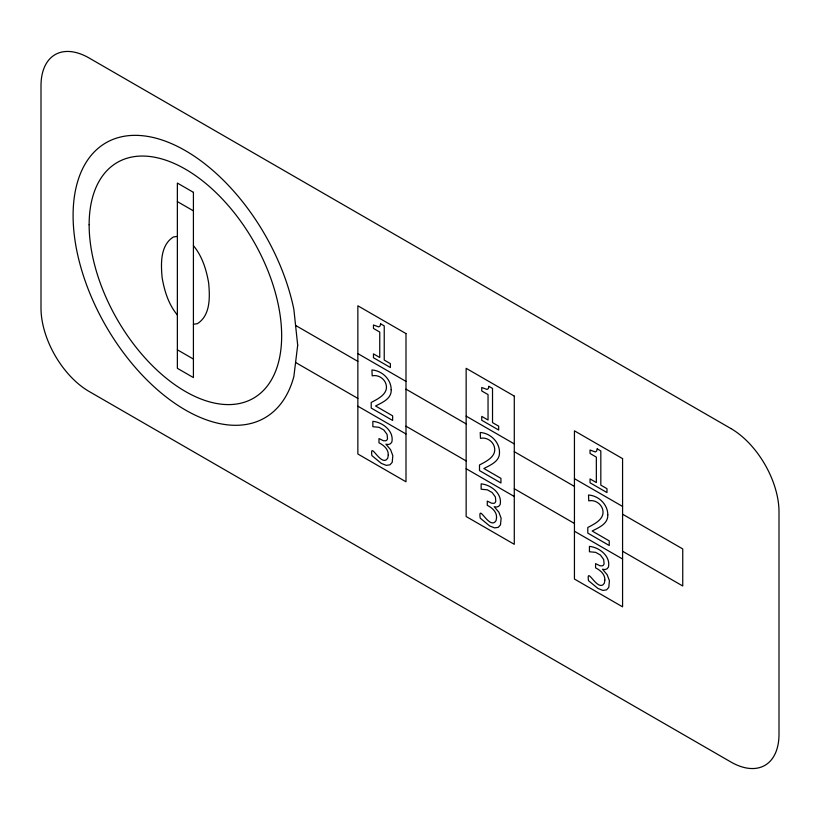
<?xml version="1.0" encoding="UTF-8"?>
<svg xmlns="http://www.w3.org/2000/svg" width="820" height="820" viewBox="0 0 820 820"><rect width="100%" height="100%" fill="white"/><g stroke="black" fill="none" stroke-linecap="round" stroke-linejoin="round"><path stroke-width="1.23" d="M177.366 236.396L173.358 236.98C160.074 245.477 160.863 263.917 162.145 277.785C164.441 291.038 168.592 304.527 177.366 314.993M193.417 324.259L197.425 323.664C210.709 315.167 209.92 296.727 208.639 282.869C206.343 269.606 202.191 256.117 193.417 245.651M177.366 201.587L193.417 210.853M357.858 353.604L405.992 381.392M466.149 416.13L514.284 443.917M574.441 478.654L622.575 506.442M295.579 325.417L357.858 361.374M405.992 389.162L466.149 423.889M514.284 451.676L574.441 486.414M622.575 514.202L682.742 548.939L682.742 585.992L622.575 551.255M295.579 362.471L357.858 398.417M405.992 426.205L466.149 460.942M514.284 488.73L574.441 523.467M357.858 406.187L405.992 433.975M466.149 468.712L514.284 496.5M574.441 531.227L622.575 559.014M177.366 349.791L193.417 359.058M388.27 454.997L387.778 458.134L386.353 459.784C379.547 464.397 369.84 440.75 371.89 455.612L381.392 463.433L386.261 465.36L389.92 464.848L392.196 462.347L392.831 455.705L390.576 449.678L385.912 444.184L388.362 444.532L390.433 443.794L391.857 442.052C394.205 431.146 382.766 422.259 372.854 421.336L372.854 426.707L379.035 427.302L383.832 429.998L387.101 434.446L387.491 438.587A6.396 3.69 60 0 1 385.646 440.801L383.381 440.709L378.983 438.587L378.983 442.81C383.709 445.147 388.567 449.227 388.27 454.997M496.561 517.522L496.069 520.649L494.644 522.299C487.838 526.922 478.132 503.275 480.192 518.127L489.683 525.958L494.552 527.875L498.222 527.373L500.487 524.872L501.122 518.23L498.867 512.203L494.204 506.709L496.653 507.057L498.734 506.319L500.149 504.577C502.506 493.671 491.057 484.784 481.145 483.861L481.145 489.232L487.326 489.817L492.133 492.523L495.393 496.961L495.782 501.112A6.396 3.69 60 0 1 493.937 503.316L491.672 503.234L487.275 501.102L487.275 505.335C492 507.662 496.858 511.752 496.561 517.522M604.852 580.047L604.361 583.174L602.946 584.824C596.13 589.436 586.423 565.8 588.483 580.652L597.975 588.473L602.854 590.4L606.513 589.887L608.788 587.397L609.424 580.755L607.169 574.728L602.495 569.234L604.945 569.572L607.025 568.834L608.44 567.091C610.797 556.185 599.348 547.309 589.436 546.376L589.436 551.757L595.617 552.342L600.424 555.037L603.684 559.486L604.084 563.627A6.396 3.69 60 0 1 602.228 565.841L599.963 565.759L595.576 563.627L595.576 567.86C600.301 570.187 605.15 574.277 604.852 580.047M391.191 389.715C391.724 398.766 382.192 402.528 375.57 405.982L392.647 415.842L392.647 420.445L371.204 408.073L371.204 402.446C378.143 398.838 388.885 393.692 385.984 384.037C384.293 378.379 377.999 374.453 372.188 375.837L371.931 369.974C382.048 370.589 391.232 379.393 391.191 389.715M499.493 452.24C500.015 461.291 490.493 465.053 483.861 468.507L500.938 478.367L500.938 482.97L479.495 470.598L479.495 464.96C486.434 461.363 497.176 456.217 494.275 446.562C492.594 440.904 486.291 436.978 480.479 438.351L480.223 432.499C490.339 433.114 499.523 441.918 499.493 452.24M607.784 514.765C608.317 523.816 598.784 527.567 592.153 531.032L609.229 540.882L609.229 545.495L587.797 533.113L587.797 527.486C594.736 523.877 605.467 518.742 602.567 509.087C600.886 503.429 594.582 499.503 588.77 500.876L588.514 495.024C598.631 495.639 607.825 504.433 607.784 514.765M297.691 345.159L293.867 376.513A158.824 91.696 60 0 1 120.981 349.361A158.824 91.696 60 0 1 120.981 136.909A158.824 91.696 60 0 1 293.867 309.386L297.691 345.159M380.613 323.808L380.039 326.063L378.717 326.903L373.459 324.976L373.459 328.441L379.752 332.079L379.752 357.499L373.459 353.861L373.459 357.735L390.392 367.514L390.392 363.639L384.231 360.082L384.231 325.899L380.613 323.808M488.915 386.333L488.33 388.588L487.008 389.428L481.75 387.501L481.75 390.966L488.043 394.594L488.043 420.024L481.75 416.386L481.75 420.26L498.683 430.039L498.683 426.164L492.523 422.607L492.523 388.424L488.915 386.333M597.206 448.858L596.622 451.113L595.299 451.953L590.041 450.016L590.041 453.48L596.345 457.119L596.345 482.549L590.041 478.911L590.041 482.785L606.974 492.564L606.974 488.689L600.824 485.132L600.824 450.938L597.206 448.858M730.866 428.522L89.134 58.015A68.07 39.298 60 0 0 41 85.803L41 308.115A68.07 39.298 60 0 0 89.134 391.478L730.866 761.985A68.07 39.298 60 0 0 779 734.197L779 511.885A68.07 39.298 60 0 0 730.866 428.522M193.417 192.331L177.366 183.065L177.366 368.323L193.417 377.579L193.417 192.331M405.992 333.586L357.858 305.798L357.858 454.003L405.992 481.791L405.992 333.586M514.284 396.101L466.149 368.313L466.149 516.518L514.284 544.306L514.284 396.101M622.575 458.626L574.441 430.838L574.441 579.043L622.575 606.831L622.575 458.626M89.134 224.752A136.13 78.597 60 0 0 233.526 404.373A136.13 78.597 60 0 0 233.526 211.847A136.13 78.597 60 0 0 89.134 224.752"/></g></svg>
